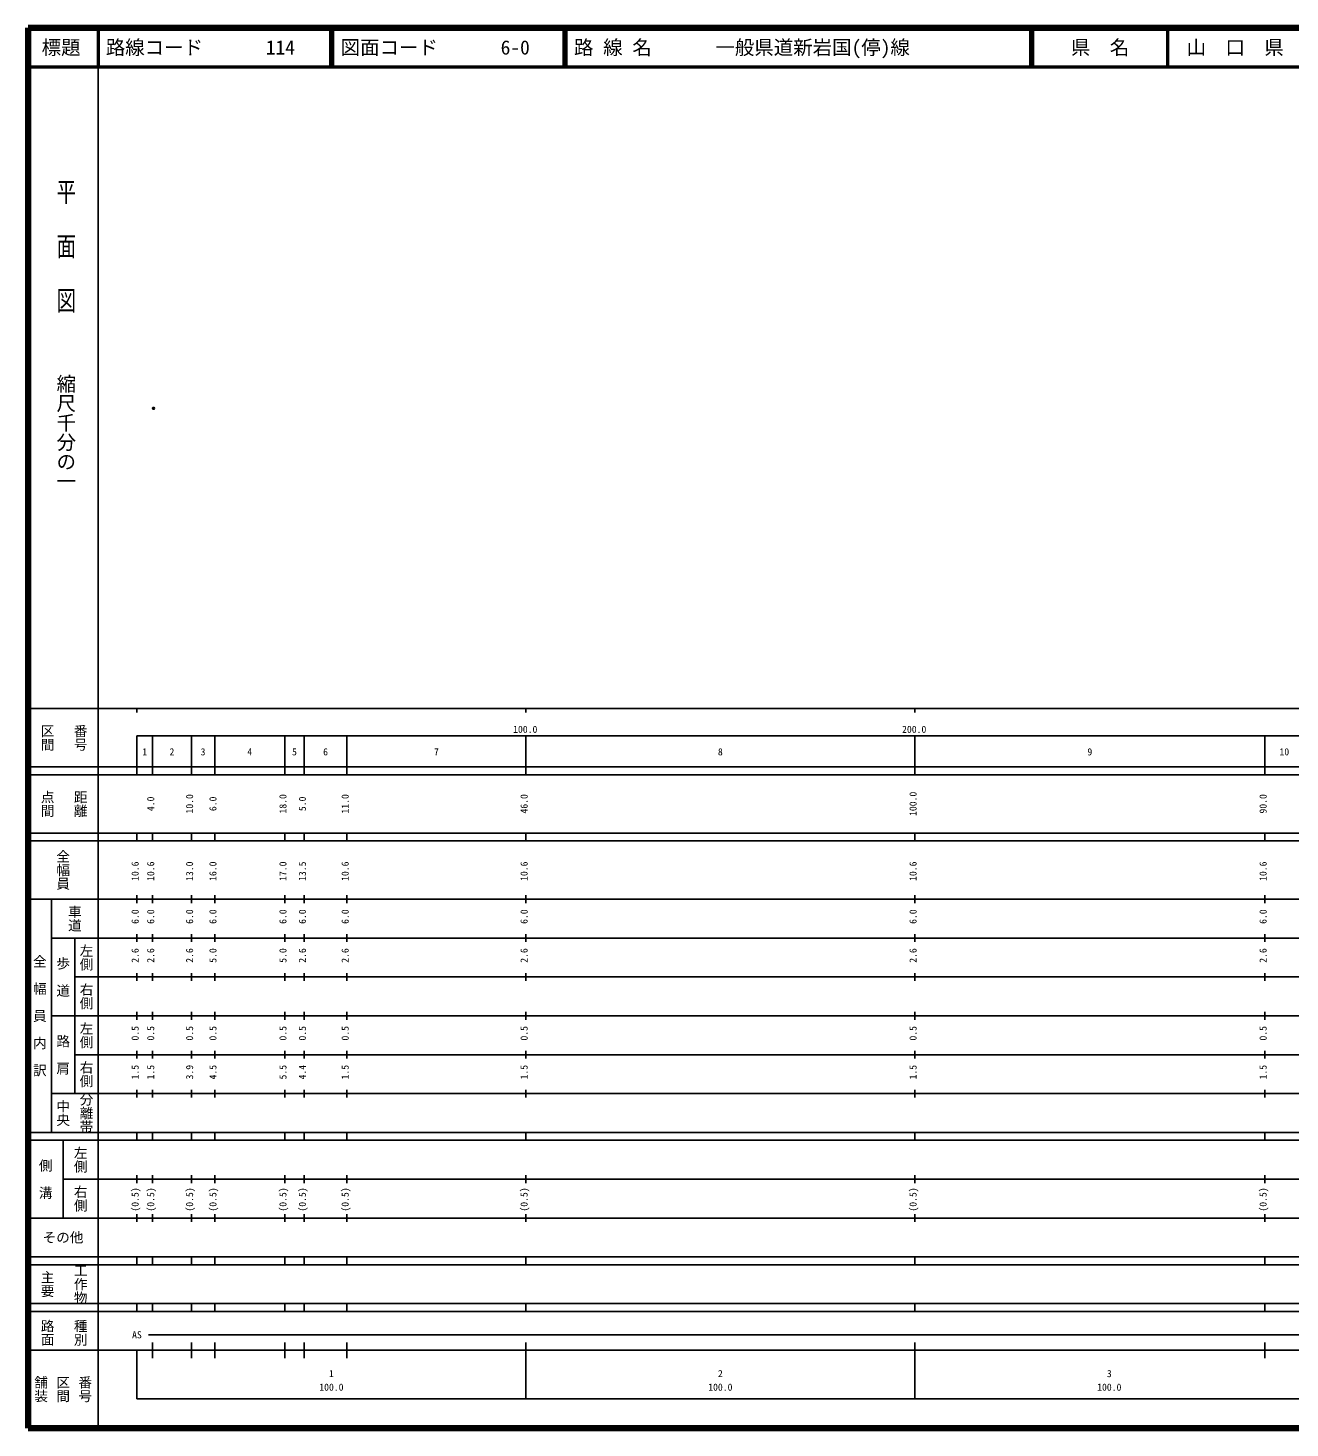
# Model space of a CAD drawing. Units: millimetres on the paper. Extents: x 40 to 680, y 20 to 380.
# Drawn here: x 40 to 364.5, y 20 to 380 of the extents above; entities that cross this region are included whole.
import ezdxf
from ezdxf.enums import TextEntityAlignment as Align

# ---------------------------------------------------------------- set-up
doc = ezdxf.new("R2010")
doc.units = ezdxf.units.MM
doc.header["$PDMODE"] = 32
doc.header["$PDSIZE"] = 0.5
doc.layers.add('M-OTRS', color=6, linetype='Continuous')
doc.layers.add('M-TTL-TXT', color=7, linetype='Continuous')
for name, color, linetype, lineweight in [('M-TTL', 2, 'Continuous', 140), ('M-TTL-BAND', 7, 'Continuous', 25), ('M-TTL-LINE', 7, 'Continuous', 50)]:
    doc.layers.add(name, color=color, linetype=linetype, lineweight=lineweight)
doc.styles.add('@ＭＳ ゴシック', font='')
doc.styles.add('ＭＳ ゴシック', font='')
doc.styles.get('@ＭＳ ゴシック').set_extended_font_data('@MS Gothic')
doc.styles.get('ＭＳ ゴシック').set_extended_font_data('MS Gothic')

msp = doc.modelspace()

# ---------------------------------------------------------------- linework, layer by layer
at = {"layer": 'M-OTRS'}
msp.add_point((72.283, 282.199), dxfattribs=at)
at = {"layer": 'M-TTL'}
for p, q in [((40, 380), (40, 20)), ((680, 380), (40, 380)), ((40, 20), (680, 20))]:
    msp.add_line(p, q, dxfattribs=at)
at = {"layer": 'M-TTL-BAND'}
for p, q in [((58, 370), (58, 20)), ((40, 205), (579, 205)), ((68, 205), (68, 204)), ((168, 205), (168, 204)), ((268, 205), (268, 204)), ((68, 198), (579, 198)), ((68, 198), (68, 188)), ((72, 188), (72, 198)), ((82, 188), (82, 198)), ((88, 188), (88, 198)), ((106, 188), (106, 198)), ((111, 188), (111, 198)), ((122, 188), (122, 198)), ((168, 188), (168, 198)), ((268, 188), (268, 198)), ((358, 188), (358, 198)), ((40, 190), (579, 190)), ((40, 188), (579, 188)), ((40, 173), (579, 173)), ((68, 171), (68, 173)), ((72, 171), (72, 173)), ((82, 171), (82, 173)), ((88, 171), (88, 173)), ((106, 171), (106, 173)), ((111, 171), (111, 173)), ((122, 171), (122, 173)), ((168, 171), (168, 173)), ((268, 171), (268, 173)), ((358, 171), (358, 173)), ((40, 171), (579, 171)), ((40, 156), (579, 156)), ((46, 96), (46, 156)), ((68, 155), (68, 157)), ((72, 155), (72, 157)), ((82, 155), (82, 157)), ((88, 155), (88, 157)), ((106, 155), (106, 157)), ((111, 155), (111, 157)), ((122, 155), (122, 157)), ((168, 155), (168, 157)), ((268, 155), (268, 157)), ((358, 155), (358, 157)), ((46, 146), (579, 146)), ((52, 146), (52, 106)), ((68, 145), (68, 147)), ((72, 145), (72, 147)), ((82, 145), (82, 147)), ((88, 145), (88, 147)), ((106, 145), (106, 147)), ((111, 145), (111, 147)), ((122, 145), (122, 147)), ((168, 145), (168, 147)), ((268, 145), (268, 147)), ((358, 145), (358, 147)), ((68, 135), (68, 137)), ((72, 135), (72, 137)), ((82, 135), (82, 137)), ((88, 135), (88, 137)), ((106, 135), (106, 137)), ((111, 135), (111, 137)), ((122, 135), (122, 137)), ((168, 135), (168, 137)), ((268, 135), (268, 137)), ((358, 135), (358, 137)), ((52, 136), (579, 136)), ((46, 126), (579, 126)), ((68, 125), (68, 127)), ((72, 125), (72, 127)), ((82, 125), (82, 127)), ((88, 125), (88, 127)), ((106, 125), (106, 127)), ((111, 125), (111, 127)), ((122, 125), (122, 127)), ((168, 125), (168, 127)), ((268, 125), (268, 127)), ((358, 125), (358, 127)), ((52, 116), (579, 116)), ((68, 115), (68, 117)), ((72, 115), (72, 117)), ((82, 115), (82, 117)), ((88, 115), (88, 117)), ((106, 115), (106, 117)), ((111, 115), (111, 117)), ((122, 115), (122, 117)), ((168, 115), (168, 117)), ((268, 115), (268, 117)), ((358, 115), (358, 117)), ((46, 106), (579, 106)), ((68, 105), (68, 107)), ((72, 105), (72, 107)), ((82, 105), (82, 107)), ((88, 105), (88, 107)), ((106, 105), (106, 107)), ((111, 105), (111, 107)), ((122, 105), (122, 107)), ((168, 105), (168, 107)), ((268, 105), (268, 107)), ((358, 105), (358, 107)), ((40, 96), (579, 96)), ((40, 94), (579, 94)), ((49, 94), (49, 74)), ((68, 94), (68, 96)), ((72, 94), (72, 96)), ((82, 94), (82, 96)), ((88, 94), (88, 96)), ((106, 94), (106, 96)), ((111, 94), (111, 96)), ((122, 94), (122, 96)), ((168, 94), (168, 96)), ((268, 94), (268, 96)), ((358, 94), (358, 96)), ((49, 84), (579, 84)), ((68, 83), (68, 85)), ((72, 83), (72, 85)), ((82, 83), (82, 85)), ((88, 83), (88, 85)), ((106, 83), (106, 85)), ((111, 83), (111, 85)), ((122, 83), (122, 85)), ((168, 83), (168, 85)), ((268, 83), (268, 85)), ((358, 83), (358, 85)), ((40, 74), (579, 74)), ((68, 73), (68, 75)), ((72, 73), (72, 75)), ((82, 73), (82, 75)), ((88, 73), (88, 75)), ((106, 73), (106, 75)), ((111, 73), (111, 75)), ((122, 73), (122, 75)), ((168, 73), (168, 75)), ((268, 73), (268, 75)), ((358, 73), (358, 75)), ((40, 64), (579, 64)), ((40, 62), (579, 62)), ((68, 62), (68, 64)), ((72, 62), (72, 64)), ((82, 62), (82, 64)), ((88, 62), (88, 64)), ((106, 62), (106, 64)), ((111, 62), (111, 64)), ((122, 62), (122, 64)), ((168, 62), (168, 64)), ((268, 62), (268, 64)), ((358, 62), (358, 64)), ((40, 52), (579, 52)), ((68, 50), (68, 52)), ((72, 50), (72, 52)), ((82, 50), (82, 52)), ((88, 50), (88, 52)), ((106, 50), (106, 52)), ((111, 50), (111, 52)), ((122, 50), (122, 52)), ((168, 50), (168, 52)), ((268, 50), (268, 52)), ((358, 50), (358, 52)), ((40, 50), (579, 50)), ((71, 44), (547, 44)), ((40, 40), (579, 40)), ((68, 40), (68, 27.5)), ((72, 38), (72, 42)), ((82, 38), (82, 42)), ((88, 38), (88, 42)), ((106, 38), (106, 42)), ((111, 38), (111, 42)), ((122, 38), (122, 42)), ((168, 27.5), (168, 42)), ((268, 27.5), (268, 42)), ((358, 38), (358, 42)), ((68, 27.5), (579, 27.5))]:
    msp.add_line(p, q, dxfattribs=at)
at = {"layer": 'M-TTL-LINE'}
for p, q in [((58, 380), (58, 370)), ((117.75, 380), (117.75, 370)), ((118.25, 380), (118.25, 370)), ((177.75, 380), (177.75, 370)), ((178.25, 380), (178.25, 370)), ((297.75, 380), (297.75, 370)), ((298.25, 380), (298.25, 370)), ((333, 380), (333, 370)), ((40, 370), (680, 370))]:
    msp.add_line(p, q, dxfattribs=at)

# ---------------------------------------------------------------- texts
at = {"layer": 'M-TTL-BAND', "style": '@ＭＳ ゴシック', "width": 1.4}
msp.add_text('平  面  図', height=3.666, rotation=270, dxfattribs=at).set_placement((49.777, 306.475), align=Align.MIDDLE_RIGHT)
at = {"layer": 'M-TTL-BAND', "style": '@ＭＳ ゴシック'}
msp.add_text('縮尺千分の一', height=3.666, rotation=270, dxfattribs=at).set_placement((49.777, 261.03), align=Align.MIDDLE_RIGHT)
for s, p in [('区間', (45, 197.5)), ('番号', (53.5, 197.5)), ('点間', (45, 180.5)), ('距離', (53.5, 180.5)), ('全幅員', (49, 163.5)), ('車道', (52, 151)), ('左側', (55, 141)), ('全\u3000幅\u3000員\u3000内\u3000訳', (43, 126)), ('歩\u3000道', (49, 136)), ('右側', (55, 131)), ('左側', (55, 121)), ('路\u3000肩', (49, 116)), ('右側', (55, 111)), ('分離帯', (55, 101)), ('中央', (49, 101)), ('左側', (53.5, 89)), ('側\u3000溝', (44.5, 84)), ('右側', (53.5, 79)), ('工作物', (53.5, 57)), ('主要', (45, 57)), ('路面', (45, 44.5)), ('種別', (53.5, 44.5)), ('舗装', (43.333, 30)), ('区間', (49, 30)), ('番号', (54.667, 30))]:
    msp.add_text(s, height=2.566, rotation=270, dxfattribs=at).set_placement(p, align=Align.MIDDLE_CENTER)
at = {"layer": 'M-TTL-BAND', "style": 'ＭＳ ゴシック'}
for s, p in [('100.0', (167.844, 198.195)), ('200.0', (267.844, 198.195)), ('1', (70, 192.405)), ('2', (77, 192.405)), ('3', (85, 192.405)), ('4', (97, 192.405)), ('5', (108.5, 192.405)), ('6', (116.5, 192.405)), ('7', (145, 192.405)), ('8', (218, 192.405)), ('9', (313, 192.405)), ('10', (363, 192.405)), ('AS', (68, 42.5)), ('1', (118, 32.523)), ('2', (218, 32.523)), ('3', (318, 32.523)), ('100.0', (118, 29.033)), ('100.0', (218, 29.033)), ('100.0', (318, 29.033))]:
    msp.add_text(s, height=1.833, dxfattribs=at).set_placement(p, align=Align.BOTTOM_CENTER)
for s, p in [('4.0', (73, 180.5)), ('10.0', (83, 180.5)), ('6.0', (89, 180.5)), ('18.0', (107, 180.5)), ('5.0', (112, 180.5)), ('11.0', (123, 180.5)), ('46.0', (169, 180.5)), ('100.0', (269, 180.5)), ('90.0', (359, 180.5)), ('10.6', (69, 163.174)), ('10.6', (73, 163.174)), ('13.0', (83, 163.174)), ('16.0', (89, 163.174)), ('17.0', (107, 163.174)), ('13.5', (112, 163.174)), ('10.6', (123, 163.174)), ('10.6', (169, 163.174)), ('10.6', (269, 163.174)), ('10.6', (359, 163.174)), ('6.0', (69, 151.5)), ('6.0', (73, 151.5)), ('6.0', (83, 151.5)), ('6.0', (89, 151.5)), ('6.0', (107, 151.5)), ('6.0', (112, 151.5)), ('6.0', (123, 151.5)), ('6.0', (169, 151.5)), ('6.0', (269, 151.5)), ('6.0', (359, 151.5)), ('2.6', (69, 141.5)), ('2.6', (73, 141.5)), ('2.6', (83, 141.5)), ('5.0', (89, 141.5)), ('5.0', (107, 141.5)), ('2.6', (112, 141.5)), ('2.6', (123, 141.5)), ('2.6', (169, 141.5)), ('2.6', (269, 141.5)), ('2.6', (359, 141.5)), ('0.5', (69, 121.5)), ('0.5', (73, 121.5)), ('0.5', (83, 121.5)), ('0.5', (89, 121.5)), ('0.5', (107, 121.5)), ('0.5', (112, 121.5)), ('0.5', (123, 121.5)), ('0.5', (169, 121.5)), ('0.5', (269, 121.5)), ('0.5', (359, 121.5)), ('1.5', (69, 111.5)), ('1.5', (73, 111.5)), ('3.9', (83, 111.5)), ('4.5', (89, 111.5)), ('5.5', (107, 111.5)), ('4.4', (112, 111.5)), ('1.5', (123, 111.5)), ('1.5', (169, 111.5)), ('1.5', (269, 111.5)), ('1.5', (359, 111.5)), ('(0.5)', (69, 78.764)), ('(0.5)', (73, 78.764)), ('(0.5)', (83, 78.764)), ('(0.5)', (89, 78.764)), ('(0.5)', (107, 78.764)), ('(0.5)', (112, 78.764)), ('(0.5)', (123, 78.764)), ('(0.5)', (169, 78.764)), ('(0.5)', (269, 78.764)), ('(0.5)', (359, 78.764))]:
    msp.add_text(s, height=1.833, rotation=90, dxfattribs=at).set_placement(p, align=Align.BOTTOM_CENTER)
msp.add_text('その他', height=2.566, dxfattribs=at).set_placement((49, 69), align=Align.MIDDLE_CENTER)
at = {"layer": 'M-TTL-TXT', "style": 'ＭＳ ゴシック'}
for s, p in [('標題', (48.5, 375)), ('県\u3000名', (315.625, 375)), ('山\u3000口\u3000県', (350.375, 375))]:
    msp.add_text(s, height=3.666, dxfattribs=at).set_placement(p, align=Align.MIDDLE_CENTER)
for s, p in [('路線コード', (60, 375)), ('114', (101.142, 375)), ('図面コード', (120.38, 375)), ('6-0', (161.521, 375)), ('路 線 名', (180.38, 375)), ('一般県道新岩国(停)線', (216.734, 375))]:
    msp.add_text(s, height=3.666, dxfattribs=at).set_placement(p, align=Align.MIDDLE_LEFT)

doc.saveas('drawing.dxf')
